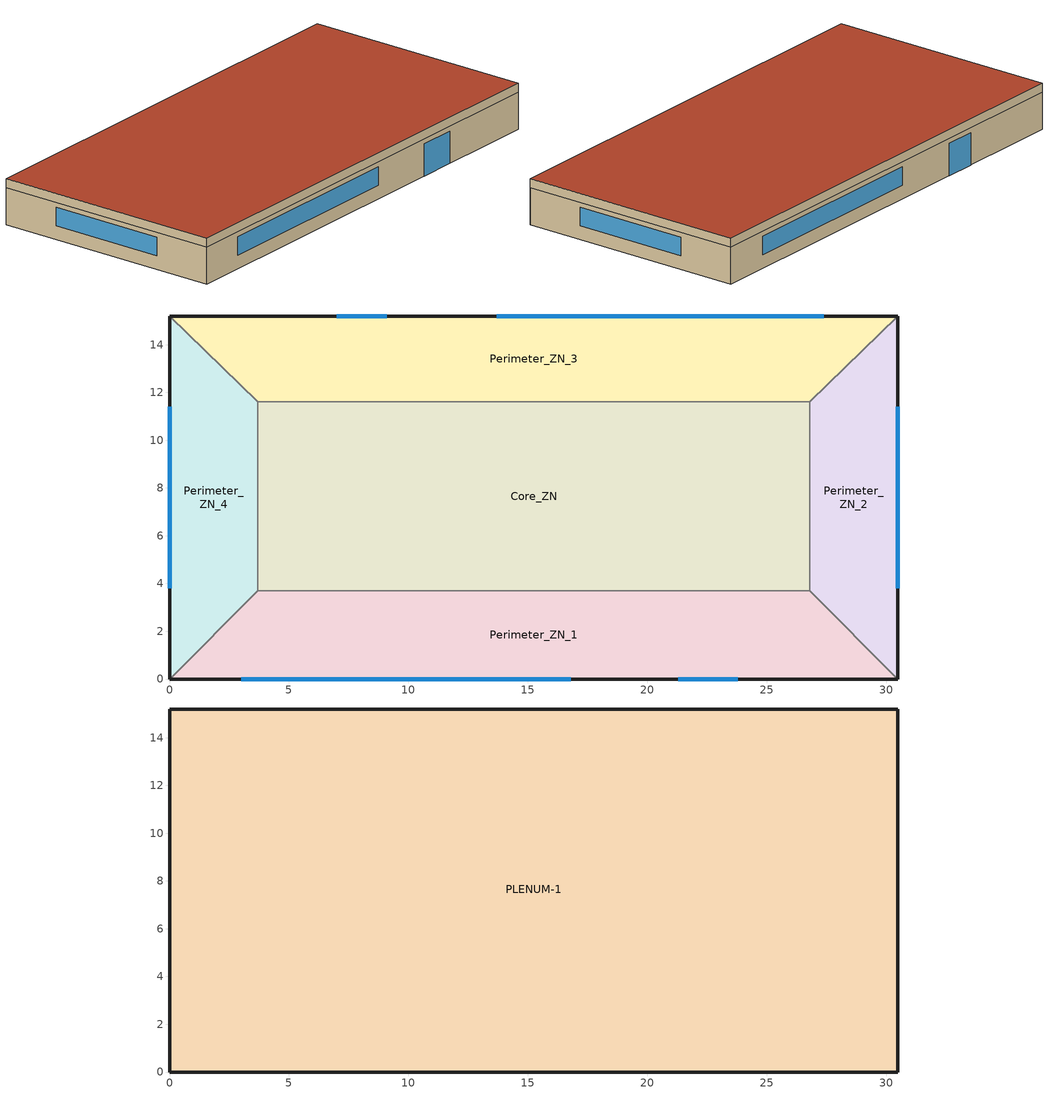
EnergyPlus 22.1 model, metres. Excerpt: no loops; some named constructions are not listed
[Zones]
Perimeter_ZN_1
 floor ground (FLOOR-SLAB-1): 26.8,3.7 30.5,0 0,0 3.7,3.7 z0
 wall outside (WALL-1): 0,0 30.5,0 z0:2.4
 wall to Perimeter_ZN_2 (INT-WALL-1): 30.5,0 26.8,3.7 z0:2.4
 wall to Perimeter_ZN_4 (INT-WALL-1): 3.7,3.7 0,0 z0:2.4
 wall to Core_ZN (INT-WALL-1): 26.8,3.7 3.7,3.7 z0:2.4
 window (AGC TRIPLE): 3,0 16.8,0 z0.9:2.1
 window (Sgl Grey 3mm): 21.3,0 23.8,0 z0:2.1
Perimeter_ZN_2
 floor ground (FLOOR-SLAB-1): 26.8,11.6 30.5,15.2 30.5,0 26.8,3.7 z0
 wall outside (WALL-1): 30.5,0 30.5,15.2 z0:2.4
 wall to Perimeter_ZN_3 (INT-WALL-1): 30.5,15.2 26.8,11.6 z0:2.4
 wall to Core_ZN (INT-WALL-1): 26.8,11.6 26.8,3.7 z0:2.4
 window (AGC TRIPLE): 30.5,3.8 30.5,11.4 z0.9:2.1
Perimeter_ZN_3
 floor ground (FLOOR-SLAB-1): 26.8,11.6 3.7,11.6 0,15.2 30.5,15.2 z0
 wall outside (WALL-1): 30.5,15.2 0,15.2 z0:2.4
 wall to Perimeter_ZN_4 (INT-WALL-1): 0,15.2 3.7,11.6 z0:2.4
 wall to Core_ZN (INT-WALL-1): 3.7,11.6 26.8,11.6 z0:2.4
 window (AGC TRIPLE): 27.4,15.2 13.7,15.2 z0.9:2.1
 window (Sgl Grey 3mm): 9.1,15.2 7,15.2 z0:2.1
Perimeter_ZN_4
 floor ground (FLOOR-SLAB-1): 3.7,3.7 0,0 0,15.2 3.7,11.6 z0
 wall outside (WALL-1): 0,15.2 0,0 z0:2.4
 wall to Core_ZN (INT-WALL-1): 3.7,3.7 3.7,11.6 z0:2.4
 window (AGC TRIPLE): 0,11.4 0,3.8 z0.9:2.1
Core_ZN
 floor ground (FLOOR-SLAB-1): 26.8,11.6 26.8,3.7 3.7,3.7 3.7,11.6 z0
PLENUM-1
 floor to Perimeter_ZN_1 (CLNG-1): 26.8,3.7 30.5,0 0,0 3.7,3.7 z2.4
 floor to Perimeter_ZN_2 (CLNG-1): 26.8,11.6 30.5,15.2 30.5,0 26.8,3.7 z2.4
 floor to Perimeter_ZN_3 (CLNG-1): 26.8,11.6 3.7,11.6 0,15.2 30.5,15.2 z2.4
 floor to Perimeter_ZN_4 (CLNG-1): 3.7,3.7 0,0 0,15.2 3.7,11.6 z2.4
 floor to Core_ZN (CLNG-1): 26.8,11.6 26.8,3.7 3.7,3.7 3.7,11.6 z2.4
 wall outside (WALL-1): 0,0 30.5,0 30.5,15.2 0,15.2 0,0 z2.4:3
 roof outside (ROOF-1): 0,15.2 0,0 30.5,0 30.5,15.2 z3
[Schedule:Compact]
BLDGSch3_onoff: Through: 12/31, For: Weekdays SummerDesignDay WinterDesignDay, Until: 7:00, 0, Until: 21:00, 1, Until: 24:00, 0, For: AllOtherDays, Until: 24:00, 0
HOLIDAY_ON_OFF; OCC_ON_OFF; notOCC_ON_OFF: Through: 12/31, For: AllDays, Until: 24:00, 1
Zone_thermostat_1; Zone_thermostat_2; Zone_thermostat_3; Zone_thermostat_4; Zone_thermostat_5: Through: 12/31, For: WeekDays CustomDay1 CustomDay2, Until: 24:00, 4, For: WeekEnds Holiday, Until: 24:00, 4, For: SummerDesignDay, Until: 24:00, 4, For: WinterDesignDay, Until: 24:00, 4
[Schedule:Constant]
param_value: obFMU Fraction, 0.15
no_heating: Any Number, -50
no_cooling: Any Number, 50
[Schedule:File] Number of Hours of Data=8760; Column Separator=Comma; Interpolate to Timestep=No; Minutes per Item=15
Name | File | Column Number | Rows to Skip at Top
Perimeter_ZN_1_Heating Setpoints Schedule | Signals_inputs.csv | 1 | 1
Perimeter_ZN_2_Heating Setpoints Schedule | Signals_inputs.csv | 2 | 1
Perimeter_ZN_3_Heating Setpoints Schedule | Signals_inputs.csv | 3 | 1
Perimeter_ZN_4_Heating Setpoints Schedule | Signals_inputs.csv | 4 | 1
Core_ZN_Heating Setpoints Schedule | Signals_inputs.csv | 5 | 1
HVAC1sched | Signals_inputs.csv | 6 | 1
HVAC2sched | Signals_inputs.csv | 7 | 1
HVAC3sched | Signals_inputs.csv | 8 | 1
HVAC4sched | Signals_inputs.csv | 9 | 1
HVAC5sched | Signals_inputs.csv | 10 | 1
Win1_openSched | Signals_inputs.csv | 11 | 1
Win2_openSched | Signals_inputs.csv | 12 | 1
Win3_openSched | Signals_inputs.csv | 13 | 1
Win4_openSched | Signals_inputs.csv | 14 | 1
noise_1; noise_2; noise_3; noise_4; noise_5 | Signals_inputs.csv | 15 | 1
Perimeter_ZN_1_People_FileSchedule | output_IDF_same_occupancy.csv | 4 | 7
Perimeter_ZN_2_People_FileSchedule | output_IDF_same_occupancy.csv | 5 | 7
Perimeter_ZN_3_People_FileSchedule | output_IDF_same_occupancy.csv | 6 | 7
Perimeter_ZN_4_People_FileSchedule | output_IDF_same_occupancy.csv | 7 | 7
Core_ZN_People_FileSchedule | output_IDF_same_occupancy.csv | 3 | 7
